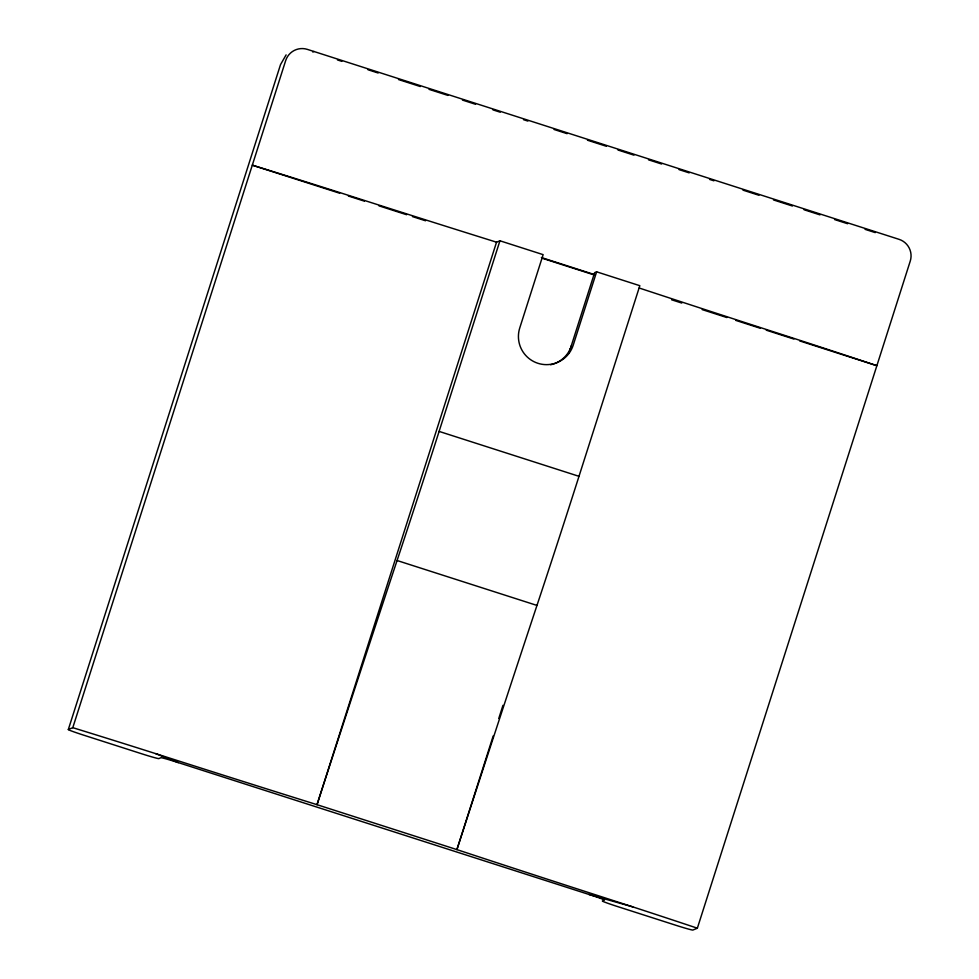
<?xml version="1.0" encoding="UTF-8"?>
<svg xmlns="http://www.w3.org/2000/svg" width="979" height="979" viewBox="0 0 979 979"><rect width="100%" height="100%" fill="white"/><g stroke="black" fill="none" stroke-linecap="round" stroke-linejoin="round"><path stroke-width="1.47" d="M68.322 729.526L72.789 727.678L285.684 60.576A17.304 17.267 67.5 0 1 307.394 49.391L899.052 239.341A17.304 17.267 67.5 0 1 910.25 261.099L697.354 928.202A401.855 15.431 17.7 0 0 632.764 906.872L588.954 894.451L178.337 762.617A17.304 0.661 17.7 0 0 160.923 757.722L158.843 758.59A17.304 0.661 17.7 0 1 141.429 753.695L83.827 735.205A17.304 0.661 17.7 0 1 68.322 729.526L280.532 64.59L286.113 54.873M499.939 240.785L439.106 431.409A536.92 24.34 -72.2 0 1 397.07 560.514A1585.784 71.883 -72.2 0 0 317.025 804.689L456.912 849.613A1585.784 71.883 -72.2 0 1 536.969 605.426A536.92 24.34 -72.2 0 0 578.993 476.32L639.825 285.697L596.627 271.819L573.229 345.122A28.122 28.073 67.5 0 1 537.948 363.307A28.122 28.073 67.5 0 1 519.751 327.953L543.137 254.65L499.939 240.785L496.537 242.192L317.025 804.689A932.045 35.782 17.7 0 1 172.475 758.982L155.722 753.646A401.855 15.431 17.7 0 0 72.789 727.678M568.872 353.358L594.632 272.651L596.627 271.819M569.57 351.669L571.418 345.881A28.122 28.073 67.5 0 1 550.639 364.763M493.196 735.939L456.912 849.613A932.045 35.782 17.7 0 0 599.552 896.103L632.764 906.872M498.776 718.451L502.961 705.333M312.754 52.009L313.978 51.495M697.354 928.202L692.887 930.05A17.304 0.661 17.7 0 1 675.486 925.155L617.884 906.664A17.304 0.661 17.7 0 1 602.379 900.986L604.459 900.117A17.304 0.661 17.7 0 0 588.954 894.451M337.461 59.939L341.818 61.347M367.982 69.742L378.151 73.009M398.502 79.544L420.309 86.544M429.022 89.346L447.917 95.404M462.455 100.078L475.537 104.276M492.975 109.881L500.245 112.206M523.508 119.671L527.865 121.078M554.028 129.473L567.11 133.67M587.461 140.205L606.356 146.275M617.982 150.007L633.964 155.147M648.502 159.81L661.584 164.007M679.022 169.612L689.204 172.879M709.555 179.414L713.911 180.809M742.975 190.146L758.97 195.274M773.508 199.936L792.403 206.006M804.028 209.739L820.01 214.878M834.549 219.541L847.63 223.738M865.069 229.343L875.25 232.61M541.375 257.538L594.767 274.683M339.652 193.218L252.301 165.17A401.855 15.431 17.7 0 1 351.999 196.473A932.045 35.782 17.7 0 0 496.537 242.192M348.389 196.02L364.408 201.16M378.971 205.835L406.628 214.719M412.453 216.579L425.559 220.789M542.023 258.187L592.98 274.548M671.594 299.782L681.788 303.062M702.163 309.597L726.92 317.551M735.657 320.353L760.402 328.295M766.227 330.168L793.883 339.052M799.708 340.925L876.878 365.693A401.855 15.431 17.7 0 0 779.076 333.594A932.045 35.782 17.7 0 1 639.189 288.01M439.106 431.409L578.993 476.32M397.07 560.514L536.969 605.426M155.722 753.646L178.337 762.617"/></g></svg>
